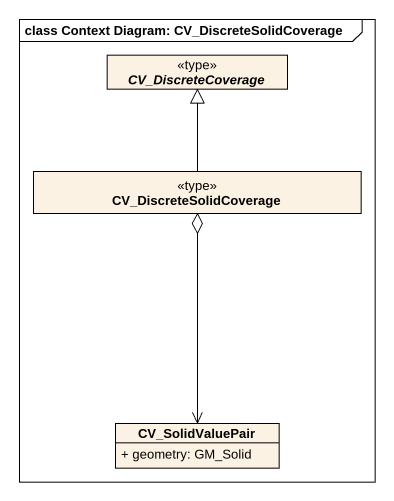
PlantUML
@startuml
mainframe class Context Diagram: CV_DiscreteSolidCoverage
hide circle
hide empty members
skinparam classAttributeIconSize 0
abstract class CV_DiscreteCoverage <<type>>
class CV_DiscreteSolidCoverage <<type>>
class CV_SolidValuePair {
  + geometry: GM_Solid
}
CV_DiscreteSolidCoverage -up-|> CV_DiscreteCoverage
CV_SolidValuePair <-up-o CV_DiscreteSolidCoverage
@enduml
